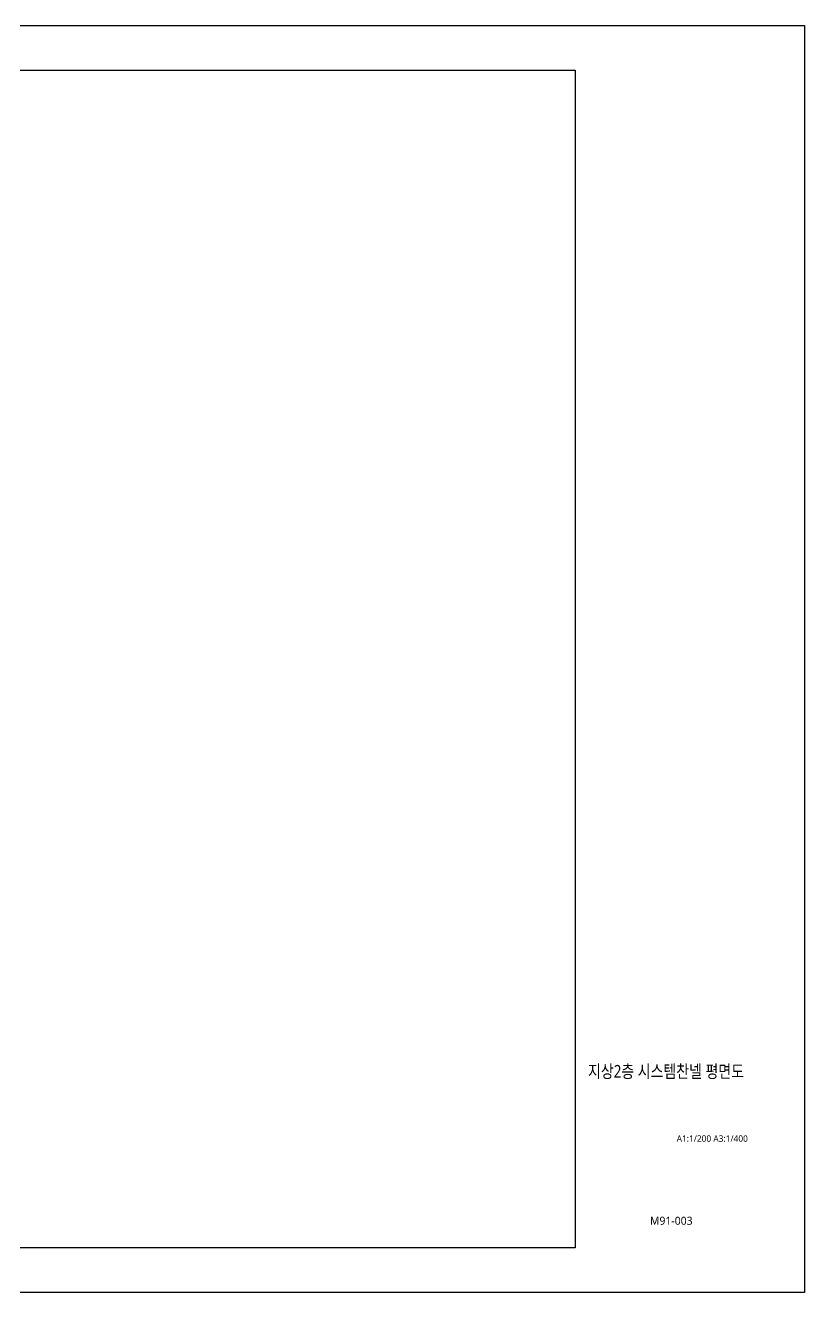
# Model space of a CAD drawing. Header units: millimetres. Extents: x 61566 to 504600, y -69328 to 118800.
# Drawn here: x 431573 to 504600, y 0 to 118800 of the extents above; entities that cross this region are included whole.
import ezdxf
from ezdxf.enums import TextEntityAlignment as Align

# ---------------------------------------------------------------- set-up
doc = ezdxf.new("R2010")
doc.units = ezdxf.units.MM
doc.header["$LTSCALE"] = 200
doc.layers.get('DEFPOINTS').update_dxf_attribs({"color": 137})
doc.layers.add('TEXT', color=3, linetype='Continuous')
doc.layers.add('WALL-D', color=3, linetype='Continuous')
doc.styles.add('스타일1', font='malgun.ttf')

# ---------------------------------------------------------------- blocks, each defined once
blk = doc.blocks.new('sheet-line')
at = {"layer": 'DEFPOINTS'}
blk.add_lwpolyline([(168200, -356400), (0, -356400), (0, -237600), (168200, -237600)], close=True, dxfattribs=at)

msp = doc.modelspace()

# ---------------------------------------------------------------- linework, layer by layer
at = {"layer": 'DEFPOINTS'}
msp.add_lwpolyline([(345700, 114600), (483100, 114600), (483100, 4200), (345700, 4200)], close=True, dxfattribs=at)
msp.add_lwpolyline([(345700, 114600), (483100, 114600), (483100, 4200), (345700, 4200)], close=True, dxfattribs=at)

# ---------------------------------------------------------------- block references
at = {"layer": 'WALL-D'}
msp.add_blockref('sheet-line', (336400, 356400), dxfattribs=at)
msp.add_blockref('sheet-line', (336400, 356400), dxfattribs=at)

# ---------------------------------------------------------------- texts
at = {"layer": 'TEXT', "color": 3, "style": '스타일1', "width": 0.8}
msp.add_text('지상2층 시스템찬넬 평면도', height=1200, dxfattribs=at).set_placement((491608.4, 20745), align=Align.MIDDLE_CENTER)
at = {"layer": 'TEXT', "color": 3, "style": '스타일1'}
for s, height, p in [('A1:1/200 A3:1/400', 600, (495943.3, 14445.8)), ('M91-003', 750, (492103.9, 6741))]:
    msp.add_text(s, height=height, dxfattribs=at).set_placement(p, align=Align.MIDDLE_CENTER)

doc.saveas('drawing.dxf')
